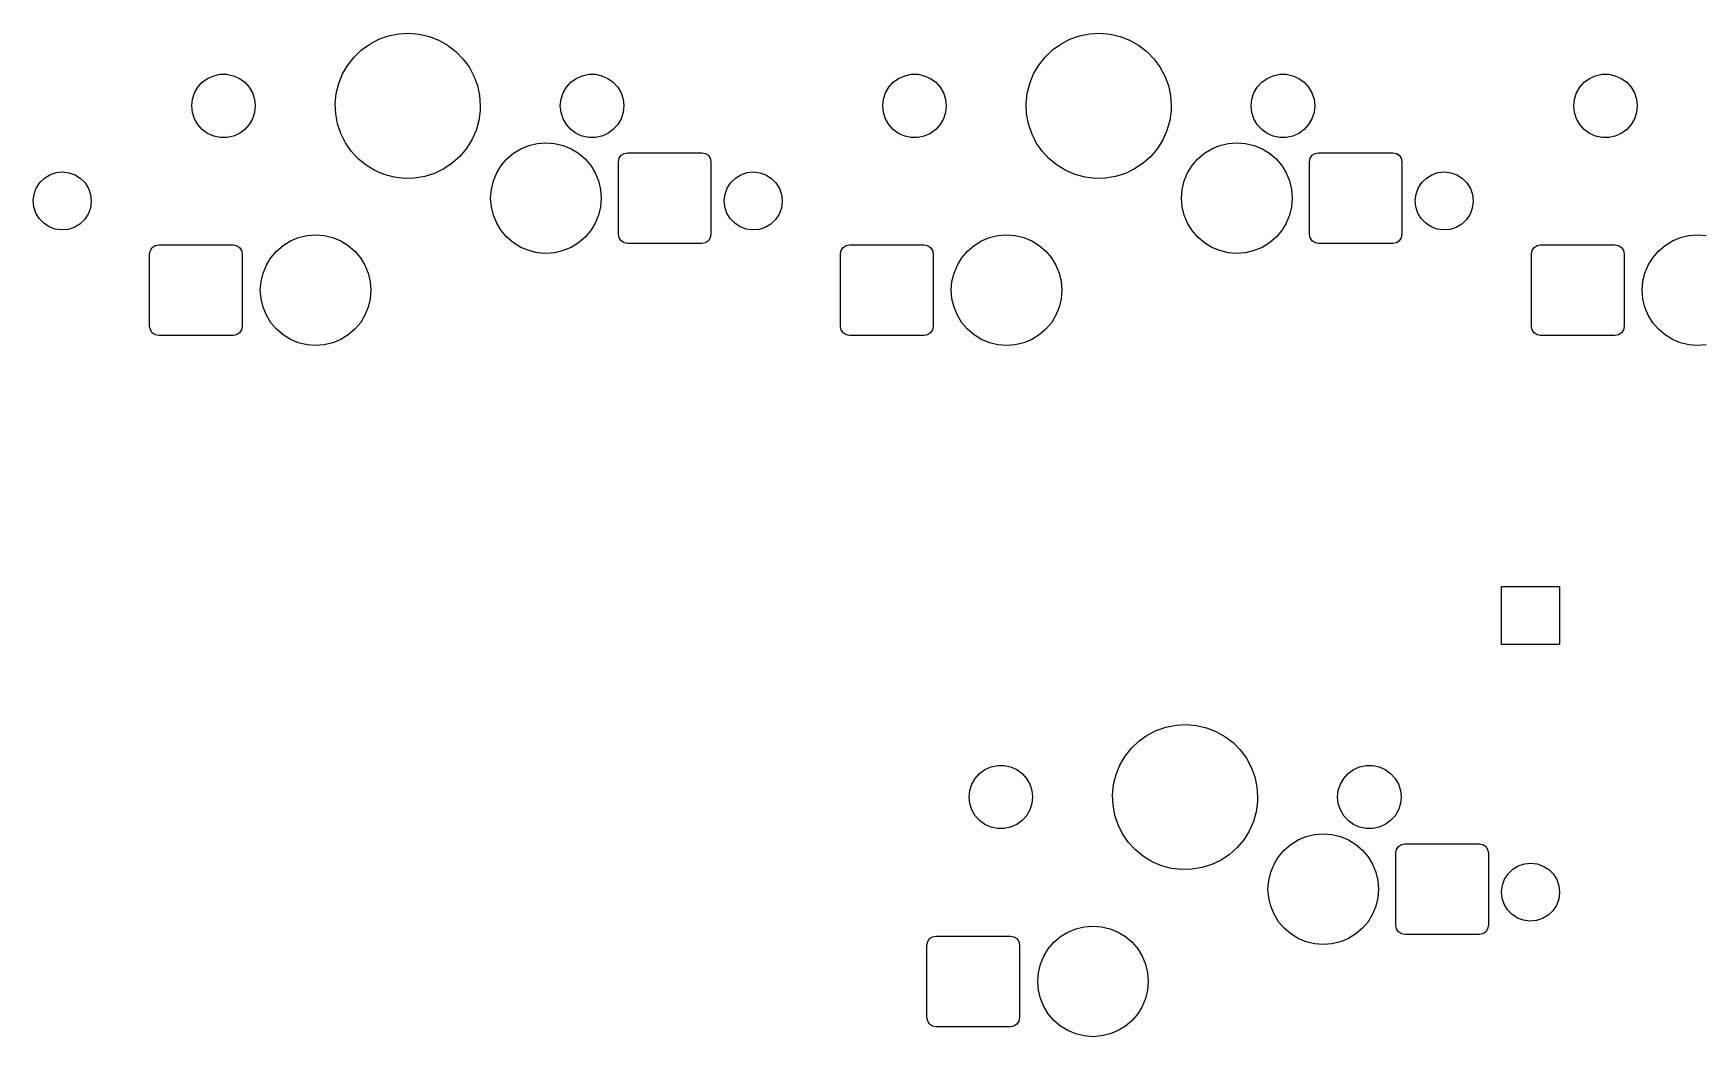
# Model space of a CAD drawing. Extents: x 64 to 386, y -179 to -50.
# Drawn here: x 171.72 to 217.64, y -143.6 to -115.95 of the extents above; entities that cross this region are included whole.
import ezdxf

# ---------------------------------------------------------------- set-up
doc = ezdxf.new("R2010")
doc.units = 0
doc.layers.add('BLACK', color=7, linetype='CONTINUOUS')

msp = doc.modelspace()

# ---------------------------------------------------------------- linework, layer by layer
at = {"layer": 'BLACK', "linetype": 'CONTINUOUS'}
for p, q in [((181.003, -116.245), (181.253, -116.114)), ((181.253, -116.114), (181.52, -116.021)), ((181.52, -116.021), (181.797, -115.966)), ((181.797, -115.966), (182.079, -115.95)), ((182.079, -115.95), (182.36, -115.975)), ((182.36, -115.975), (182.636, -116.038)), ((182.636, -116.038), (182.899, -116.14)), ((182.899, -116.14), (183.146, -116.278)), ((200.053, -116.245), (200.303, -116.114)), ((200.303, -116.114), (200.57, -116.021)), ((200.57, -116.021), (200.847, -115.966)), ((200.847, -115.966), (201.129, -115.95)), ((201.129, -115.95), (201.41, -115.975)), ((201.41, -115.975), (201.686, -116.038)), ((201.686, -116.038), (201.949, -116.14)), ((201.949, -116.14), (202.196, -116.278)), ((180.393, -116.826), (180.568, -116.604)), ((180.568, -116.604), (180.773, -116.409)), ((180.773, -116.409), (181.003, -116.245)), ((183.146, -116.278), (183.37, -116.45)), ((183.37, -116.45), (183.568, -116.651)), ((199.443, -116.826), (199.618, -116.604)), ((199.618, -116.604), (199.823, -116.409)), ((199.823, -116.409), (200.053, -116.245)), ((202.196, -116.278), (202.42, -116.45)), ((202.42, -116.45), (202.618, -116.651)), ((176.697, -117.118), (176.876, -117.08)), ((176.876, -117.08), (177.059, -117.08)), ((177.059, -117.08), (177.238, -117.118)), ((180.145, -117.332), (180.251, -117.07)), ((180.251, -117.07), (180.393, -116.826)), ((183.568, -116.651), (183.736, -116.878)), ((183.736, -116.878), (183.87, -117.127)), ((186.857, -117.118), (187.036, -117.08)), ((187.036, -117.08), (187.219, -117.08)), ((187.219, -117.08), (187.398, -117.118)), ((195.747, -117.118), (195.926, -117.08)), ((195.926, -117.08), (196.109, -117.08)), ((196.109, -117.08), (196.288, -117.118)), ((199.195, -117.332), (199.301, -117.07)), ((199.301, -117.07), (199.443, -116.826)), ((202.618, -116.651), (202.786, -116.878)), ((202.786, -116.878), (202.92, -117.127)), ((205.907, -117.118), (206.086, -117.08)), ((206.086, -117.08), (206.269, -117.08)), ((206.269, -117.08), (206.448, -117.118)), ((214.797, -117.118), (214.976, -117.08)), ((214.976, -117.08), (215.159, -117.08)), ((215.159, -117.08), (215.338, -117.118)), ((176.168, -117.594), (176.26, -117.436)), ((176.26, -117.436), (176.382, -117.3)), ((176.382, -117.3), (176.53, -117.192)), ((176.53, -117.192), (176.697, -117.118)), ((177.238, -117.118), (177.405, -117.192)), ((177.405, -117.192), (177.553, -117.3)), ((177.553, -117.3), (177.675, -117.436)), ((177.675, -117.436), (177.767, -117.594)), ((180.077, -117.606), (180.145, -117.332)), ((183.87, -117.127), (183.968, -117.392)), ((183.968, -117.392), (184.028, -117.668)), ((186.328, -117.594), (186.42, -117.436)), ((186.42, -117.436), (186.542, -117.3)), ((186.542, -117.3), (186.69, -117.192)), ((186.69, -117.192), (186.857, -117.118)), ((187.398, -117.118), (187.565, -117.192)), ((187.565, -117.192), (187.713, -117.3)), ((187.713, -117.3), (187.835, -117.436)), ((187.835, -117.436), (187.927, -117.594)), ((195.218, -117.594), (195.31, -117.436)), ((195.31, -117.436), (195.432, -117.3)), ((195.432, -117.3), (195.58, -117.192)), ((195.58, -117.192), (195.747, -117.118)), ((196.288, -117.118), (196.455, -117.192)), ((196.455, -117.192), (196.603, -117.3)), ((196.603, -117.3), (196.725, -117.436)), ((196.725, -117.436), (196.817, -117.594)), ((199.127, -117.606), (199.195, -117.332)), ((202.92, -117.127), (203.018, -117.392)), ((203.018, -117.392), (203.078, -117.668)), ((205.378, -117.594), (205.47, -117.436)), ((205.47, -117.436), (205.592, -117.3)), ((205.592, -117.3), (205.74, -117.192)), ((205.74, -117.192), (205.907, -117.118)), ((206.448, -117.118), (206.615, -117.192)), ((206.615, -117.192), (206.763, -117.3)), ((206.763, -117.3), (206.885, -117.436)), ((206.885, -117.436), (206.977, -117.594)), ((214.268, -117.594), (214.36, -117.436)), ((214.36, -117.436), (214.482, -117.3)), ((214.482, -117.3), (214.63, -117.192)), ((214.63, -117.192), (214.797, -117.118)), ((215.338, -117.118), (215.505, -117.192)), ((215.505, -117.192), (215.653, -117.3)), ((215.653, -117.3), (215.775, -117.436)), ((215.775, -117.436), (215.867, -117.594)), ((176.093, -117.95), (176.112, -117.768)), ((176.112, -118.132), (176.093, -117.95)), ((176.112, -117.768), (176.168, -117.594)), ((177.767, -117.594), (177.823, -117.768)), ((177.823, -117.768), (177.843, -117.95)), ((177.843, -117.95), (177.823, -118.132)), ((180.048, -117.887), (180.077, -117.606)), ((180.06, -118.169), (180.048, -117.887)), ((184.028, -117.668), (184.047, -117.95)), ((184.047, -117.95), (184.044, -118.076)), ((186.252, -117.95), (186.272, -117.768)), ((186.272, -118.132), (186.252, -117.95)), ((186.272, -117.768), (186.328, -117.594)), ((187.927, -117.594), (187.983, -117.768)), ((187.983, -117.768), (188.002, -117.95)), ((188.002, -117.95), (187.983, -118.132)), ((195.142, -117.95), (195.162, -117.768)), ((195.162, -118.132), (195.142, -117.95)), ((195.162, -117.768), (195.218, -117.594)), ((196.817, -117.594), (196.873, -117.768)), ((196.873, -117.768), (196.892, -117.95)), ((196.892, -117.95), (196.873, -118.132)), ((199.098, -117.887), (199.127, -117.606)), ((199.11, -118.169), (199.098, -117.887)), ((203.078, -117.668), (203.097, -117.95)), ((203.097, -117.95), (203.094, -118.076)), ((205.302, -117.95), (205.322, -117.768)), ((205.322, -118.132), (205.302, -117.95)), ((205.322, -117.768), (205.378, -117.594)), ((206.977, -117.594), (207.033, -117.768)), ((207.033, -117.768), (207.052, -117.95)), ((207.052, -117.95), (207.033, -118.132)), ((214.192, -117.95), (214.212, -117.768)), ((214.212, -118.132), (214.192, -117.95)), ((214.212, -117.768), (214.268, -117.594)), ((215.867, -117.594), (215.923, -117.768)), ((215.923, -117.768), (215.942, -117.95)), ((215.942, -117.95), (215.923, -118.132)), ((176.168, -118.306), (176.112, -118.132)), ((176.26, -118.464), (176.168, -118.306)), ((177.767, -118.306), (177.675, -118.464)), ((177.823, -118.132), (177.767, -118.306)), ((180.11, -118.447), (180.06, -118.169)), ((180.2, -118.715), (180.11, -118.447)), ((184.006, -118.356), (183.929, -118.627)), ((184.044, -118.076), (184.006, -118.356)), ((186.328, -118.306), (186.272, -118.132)), ((186.42, -118.464), (186.328, -118.306)), ((187.927, -118.306), (187.835, -118.464)), ((187.983, -118.132), (187.927, -118.306)), ((195.218, -118.306), (195.162, -118.132)), ((195.31, -118.464), (195.218, -118.306)), ((196.817, -118.306), (196.725, -118.464)), ((196.873, -118.132), (196.817, -118.306)), ((199.16, -118.447), (199.11, -118.169)), ((199.25, -118.715), (199.16, -118.447)), ((203.056, -118.356), (202.979, -118.627)), ((203.094, -118.076), (203.056, -118.356)), ((205.378, -118.306), (205.322, -118.132)), ((205.47, -118.464), (205.378, -118.306)), ((206.977, -118.306), (206.885, -118.464)), ((207.033, -118.132), (206.977, -118.306)), ((214.268, -118.306), (214.212, -118.132)), ((214.36, -118.464), (214.268, -118.306)), ((215.867, -118.306), (215.775, -118.464)), ((215.923, -118.132), (215.867, -118.306)), ((176.382, -118.6), (176.26, -118.464)), ((176.53, -118.708), (176.382, -118.6)), ((176.697, -118.782), (176.53, -118.708)), ((176.876, -118.82), (176.697, -118.782)), ((177.059, -118.82), (176.876, -118.82)), ((177.238, -118.782), (177.059, -118.82)), ((177.405, -118.708), (177.238, -118.782)), ((177.553, -118.6), (177.405, -118.708)), ((177.675, -118.464), (177.553, -118.6)), ((180.326, -118.968), (180.2, -118.715)), ((183.815, -118.886), (183.666, -119.126)), ((183.929, -118.627), (183.815, -118.886)), ((186.542, -118.6), (186.42, -118.464)), ((186.69, -118.708), (186.542, -118.6)), ((186.857, -118.782), (186.69, -118.708)), ((187.036, -118.82), (186.857, -118.782)), ((187.219, -118.82), (187.036, -118.82)), ((187.398, -118.782), (187.219, -118.82)), ((187.565, -118.708), (187.398, -118.782)), ((187.713, -118.6), (187.565, -118.708)), ((187.835, -118.464), (187.713, -118.6)), ((195.432, -118.6), (195.31, -118.464)), ((195.58, -118.708), (195.432, -118.6)), ((195.747, -118.782), (195.58, -118.708)), ((195.926, -118.82), (195.747, -118.782)), ((196.109, -118.82), (195.926, -118.82)), ((196.288, -118.782), (196.109, -118.82)), ((196.455, -118.708), (196.288, -118.782)), ((196.603, -118.6), (196.455, -118.708)), ((196.725, -118.464), (196.603, -118.6)), ((199.376, -118.968), (199.25, -118.715)), ((202.865, -118.886), (202.716, -119.126)), ((202.979, -118.627), (202.865, -118.886)), ((205.592, -118.6), (205.47, -118.464)), ((205.74, -118.708), (205.592, -118.6)), ((205.907, -118.782), (205.74, -118.708)), ((206.086, -118.82), (205.907, -118.782)), ((206.269, -118.82), (206.086, -118.82)), ((206.448, -118.782), (206.269, -118.82)), ((206.615, -118.708), (206.448, -118.782)), ((206.763, -118.6), (206.615, -118.708)), ((206.885, -118.464), (206.763, -118.6)), ((214.482, -118.6), (214.36, -118.464)), ((214.63, -118.708), (214.482, -118.6)), ((214.797, -118.782), (214.63, -118.708)), ((214.976, -118.82), (214.797, -118.782)), ((215.159, -118.82), (214.976, -118.82)), ((215.338, -118.782), (215.159, -118.82)), ((215.505, -118.708), (215.338, -118.782)), ((215.653, -118.6), (215.505, -118.708)), ((215.775, -118.464), (215.653, -118.6)), ((180.487, -119.2), (180.326, -118.968)), ((180.678, -119.408), (180.487, -119.2)), ((183.484, -119.342), (183.273, -119.53)), ((183.666, -119.126), (183.484, -119.342)), ((184.779, -119.412), (184.961, -119.256)), ((184.961, -119.256), (185.165, -119.131)), ((185.165, -119.131), (185.386, -119.04)), ((185.386, -119.04), (185.619, -118.984)), ((185.619, -118.984), (185.857, -118.965)), ((185.857, -118.965), (186.096, -118.984)), ((186.096, -118.984), (186.329, -119.04)), ((186.329, -119.04), (186.55, -119.131)), ((186.55, -119.131), (186.754, -119.256)), ((186.754, -119.256), (186.936, -119.412)), ((187.877, -119.394), (187.931, -119.313)), ((187.931, -119.313), (188.012, -119.259)), ((188.012, -119.259), (188.107, -119.24)), ((188.107, -119.24), (190.157, -119.24)), ((190.157, -119.24), (190.253, -119.259)), ((190.253, -119.259), (190.334, -119.313)), ((190.334, -119.313), (190.388, -119.394)), ((199.537, -119.2), (199.376, -118.968)), ((199.728, -119.408), (199.537, -119.2)), ((202.534, -119.342), (202.323, -119.53)), ((202.716, -119.126), (202.534, -119.342)), ((203.829, -119.412), (204.011, -119.256)), ((204.011, -119.256), (204.215, -119.131)), ((204.215, -119.131), (204.436, -119.04)), ((204.436, -119.04), (204.669, -118.984)), ((204.669, -118.984), (204.907, -118.965)), ((204.907, -118.965), (205.146, -118.984)), ((205.146, -118.984), (205.379, -119.04)), ((205.379, -119.04), (205.6, -119.131)), ((205.6, -119.131), (205.804, -119.256)), ((205.804, -119.256), (205.986, -119.412)), ((206.927, -119.394), (206.981, -119.313)), ((206.981, -119.313), (207.062, -119.259)), ((207.062, -119.259), (207.157, -119.24)), ((207.157, -119.24), (209.207, -119.24)), ((209.207, -119.24), (209.303, -119.259)), ((209.303, -119.259), (209.384, -119.313)), ((209.384, -119.313), (209.438, -119.394)), ((172.182, -119.846), (172.351, -119.789)), ((172.351, -119.789), (172.528, -119.77)), ((172.528, -119.77), (172.705, -119.791)), ((172.705, -119.791), (172.873, -119.851)), ((180.897, -119.586), (180.678, -119.408)), ((181.14, -119.732), (180.897, -119.586)), ((181.4, -119.842), (181.14, -119.732)), ((182.784, -119.81), (182.514, -119.895)), ((183.038, -119.687), (182.784, -119.81)), ((183.273, -119.53), (183.038, -119.687)), ((184.407, -120.019), (184.499, -119.798)), ((184.499, -119.798), (184.624, -119.594)), ((184.624, -119.594), (184.779, -119.412)), ((186.936, -119.412), (187.091, -119.594)), ((187.091, -119.594), (187.216, -119.798)), ((187.216, -119.798), (187.308, -120.019)), ((187.857, -119.49), (187.877, -119.394)), ((187.857, -121.49), (187.857, -119.49)), ((190.388, -119.394), (190.407, -119.49)), ((190.407, -119.49), (190.407, -121.49)), ((191.232, -119.846), (191.401, -119.789)), ((191.401, -119.789), (191.578, -119.77)), ((191.578, -119.77), (191.755, -119.791)), ((191.755, -119.791), (191.923, -119.851)), ((199.947, -119.586), (199.728, -119.408)), ((200.19, -119.732), (199.947, -119.586)), ((200.45, -119.842), (200.19, -119.732)), ((201.834, -119.81), (201.564, -119.895)), ((202.088, -119.687), (201.834, -119.81)), ((202.323, -119.53), (202.088, -119.687)), ((203.457, -120.019), (203.549, -119.798)), ((203.549, -119.798), (203.674, -119.594)), ((203.674, -119.594), (203.829, -119.412)), ((205.986, -119.412), (206.141, -119.594)), ((206.141, -119.594), (206.266, -119.798)), ((206.266, -119.798), (206.358, -120.019)), ((206.907, -119.49), (206.927, -119.394)), ((206.907, -121.49), (206.907, -119.49)), ((209.438, -119.394), (209.457, -119.49)), ((209.457, -119.49), (209.457, -121.49)), ((210.282, -119.846), (210.451, -119.789)), ((210.451, -119.789), (210.628, -119.77)), ((210.628, -119.77), (210.805, -119.791)), ((210.805, -119.791), (210.973, -119.851)), ((171.745, -120.382), (171.806, -120.214)), ((171.806, -120.214), (171.903, -120.064)), ((171.903, -120.064), (172.03, -119.94)), ((172.03, -119.94), (172.182, -119.846)), ((172.873, -119.851), (173.024, -119.947)), ((173.024, -119.947), (173.149, -120.073)), ((173.149, -120.073), (173.244, -120.224)), ((173.244, -120.224), (173.303, -120.393)), ((181.673, -119.915), (181.4, -119.842)), ((181.953, -119.948), (181.673, -119.915)), ((182.236, -119.941), (181.953, -119.948)), ((182.514, -119.895), (182.236, -119.941)), ((184.332, -120.49), (184.351, -120.251)), ((184.351, -120.251), (184.407, -120.019)), ((187.308, -120.019), (187.364, -120.251)), ((187.364, -120.251), (187.382, -120.49)), ((190.795, -120.382), (190.856, -120.214)), ((190.856, -120.214), (190.953, -120.064)), ((190.953, -120.064), (191.08, -119.94)), ((191.08, -119.94), (191.232, -119.846)), ((191.923, -119.851), (192.074, -119.947)), ((192.074, -119.947), (192.199, -120.073)), ((192.199, -120.073), (192.294, -120.224)), ((192.294, -120.224), (192.353, -120.393)), ((200.723, -119.915), (200.45, -119.842)), ((201.003, -119.948), (200.723, -119.915)), ((201.286, -119.941), (201.003, -119.948)), ((201.564, -119.895), (201.286, -119.941)), ((203.382, -120.49), (203.401, -120.251)), ((203.401, -120.251), (203.457, -120.019)), ((206.358, -120.019), (206.414, -120.251)), ((206.414, -120.251), (206.433, -120.49)), ((209.845, -120.382), (209.906, -120.214)), ((209.906, -120.214), (210.003, -120.064)), ((210.003, -120.064), (210.13, -119.94)), ((210.13, -119.94), (210.282, -119.846)), ((210.973, -119.851), (211.124, -119.947)), ((211.124, -119.947), (211.249, -120.073)), ((211.249, -120.073), (211.344, -120.224)), ((211.344, -120.224), (211.403, -120.393)), ((171.723, -120.559), (171.745, -120.382)), ((171.74, -120.736), (171.723, -120.559)), ((171.796, -120.906), (171.74, -120.736)), ((173.322, -120.592), (173.297, -120.769)), ((173.303, -120.393), (173.322, -120.57)), ((173.322, -120.57), (173.322, -120.592)), ((184.351, -120.729), (184.332, -120.49)), ((184.407, -120.961), (184.351, -120.729)), ((187.364, -120.729), (187.308, -120.961)), ((187.382, -120.49), (187.364, -120.729)), ((190.773, -120.559), (190.795, -120.382)), ((190.79, -120.736), (190.773, -120.559)), ((190.846, -120.906), (190.79, -120.736)), ((192.372, -120.592), (192.347, -120.769)), ((192.353, -120.393), (192.373, -120.57)), ((192.373, -120.57), (192.372, -120.592)), ((203.401, -120.729), (203.382, -120.49)), ((203.457, -120.961), (203.401, -120.729)), ((206.414, -120.729), (206.358, -120.961)), ((206.433, -120.49), (206.414, -120.729)), ((209.823, -120.559), (209.845, -120.382)), ((209.84, -120.736), (209.823, -120.559)), ((209.896, -120.906), (209.84, -120.736)), ((211.422, -120.592), (211.397, -120.769)), ((211.403, -120.393), (211.422, -120.57)), ((211.422, -120.57), (211.422, -120.592)), ((171.889, -121.058), (171.796, -120.906)), ((172.013, -121.186), (171.889, -121.058)), ((172.162, -121.284), (172.013, -121.186)), ((173.006, -121.207), (172.853, -121.299)), ((173.135, -121.084), (173.006, -121.207)), ((173.234, -120.936), (173.135, -121.084)), ((173.297, -120.769), (173.234, -120.936)), ((184.499, -121.182), (184.407, -120.961)), ((184.624, -121.386), (184.499, -121.182)), ((187.216, -121.182), (187.091, -121.386)), ((187.308, -120.961), (187.216, -121.182)), ((190.939, -121.058), (190.846, -120.906)), ((191.063, -121.186), (190.939, -121.058)), ((191.212, -121.284), (191.063, -121.186)), ((192.056, -121.207), (191.903, -121.299)), ((192.185, -121.084), (192.056, -121.207)), ((192.284, -120.936), (192.185, -121.084)), ((192.347, -120.769), (192.284, -120.936)), ((203.549, -121.182), (203.457, -120.961)), ((203.674, -121.386), (203.549, -121.182)), ((206.266, -121.182), (206.141, -121.386)), ((206.358, -120.961), (206.266, -121.182)), ((209.989, -121.058), (209.896, -120.906)), ((210.113, -121.186), (209.989, -121.058)), ((210.262, -121.284), (210.113, -121.186)), ((211.106, -121.207), (210.953, -121.299)), ((211.235, -121.084), (211.106, -121.207)), ((211.334, -120.936), (211.235, -121.084)), ((211.397, -120.769), (211.334, -120.936)), ((172.329, -121.346), (172.162, -121.284)), ((172.506, -121.37), (172.329, -121.346)), ((172.683, -121.354), (172.506, -121.37)), ((172.853, -121.299), (172.683, -121.354)), ((178.611, -121.796), (178.815, -121.671)), ((178.815, -121.671), (179.036, -121.58)), ((179.036, -121.58), (179.269, -121.524)), ((179.269, -121.524), (179.507, -121.505)), ((179.507, -121.505), (179.746, -121.524)), ((179.746, -121.524), (179.979, -121.58)), ((179.979, -121.58), (180.2, -121.671)), ((180.2, -121.671), (180.404, -121.796)), ((184.779, -121.568), (184.624, -121.386)), ((184.961, -121.724), (184.779, -121.568)), ((186.936, -121.568), (186.754, -121.724)), ((187.091, -121.386), (186.936, -121.568)), ((187.877, -121.586), (187.857, -121.49)), ((187.931, -121.667), (187.877, -121.586)), ((188.012, -121.721), (187.931, -121.667)), ((190.334, -121.667), (190.253, -121.721)), ((190.388, -121.586), (190.334, -121.667)), ((190.407, -121.49), (190.388, -121.586)), ((191.379, -121.346), (191.212, -121.284)), ((191.556, -121.37), (191.379, -121.346)), ((191.733, -121.354), (191.556, -121.37)), ((191.903, -121.299), (191.733, -121.354)), ((197.661, -121.796), (197.865, -121.671)), ((197.865, -121.671), (198.086, -121.58)), ((198.086, -121.58), (198.319, -121.524)), ((198.319, -121.524), (198.558, -121.505)), ((198.558, -121.505), (198.796, -121.524)), ((198.796, -121.524), (199.029, -121.58)), ((199.029, -121.58), (199.25, -121.671)), ((199.25, -121.671), (199.454, -121.796)), ((203.829, -121.568), (203.674, -121.386)), ((204.011, -121.724), (203.829, -121.568)), ((205.986, -121.568), (205.804, -121.724)), ((206.141, -121.386), (205.986, -121.568)), ((206.927, -121.586), (206.907, -121.49)), ((206.981, -121.667), (206.927, -121.586)), ((207.062, -121.721), (206.981, -121.667)), ((209.384, -121.667), (209.303, -121.721)), ((209.438, -121.586), (209.384, -121.667)), ((209.457, -121.49), (209.438, -121.586)), ((210.429, -121.346), (210.262, -121.284)), ((210.606, -121.37), (210.429, -121.346)), ((210.783, -121.354), (210.606, -121.37)), ((210.953, -121.299), (210.783, -121.354)), ((216.711, -121.796), (216.915, -121.671)), ((216.915, -121.671), (217.136, -121.58)), ((217.136, -121.58), (217.369, -121.524)), ((217.369, -121.524), (217.607, -121.505)), ((217.607, -121.505), (217.846, -121.524)), ((174.93, -122.03), (174.95, -121.934)), ((174.93, -124.03), (174.93, -122.03)), ((174.95, -121.934), (175.004, -121.853)), ((175.004, -121.853), (175.085, -121.799)), ((175.085, -121.799), (175.18, -121.78)), ((175.18, -121.78), (177.23, -121.78)), ((177.23, -121.78), (177.326, -121.799)), ((177.326, -121.799), (177.407, -121.853)), ((177.407, -121.853), (177.461, -121.934)), ((177.461, -121.934), (177.48, -122.03)), ((177.48, -122.03), (177.48, -124.03)), ((178.149, -122.338), (178.274, -122.134)), ((178.274, -122.134), (178.429, -121.952)), ((178.429, -121.952), (178.611, -121.796)), ((180.404, -121.796), (180.586, -121.952)), ((180.586, -121.952), (180.741, -122.134)), ((180.741, -122.134), (180.866, -122.338)), ((185.165, -121.849), (184.961, -121.724)), ((185.386, -121.94), (185.165, -121.849)), ((185.619, -121.996), (185.386, -121.94)), ((185.857, -122.015), (185.619, -121.996)), ((186.096, -121.996), (185.857, -122.015)), ((186.329, -121.94), (186.096, -121.996)), ((186.55, -121.849), (186.329, -121.94)), ((186.754, -121.724), (186.55, -121.849)), ((188.107, -121.74), (188.012, -121.721)), ((190.157, -121.74), (188.107, -121.74)), ((190.253, -121.721), (190.157, -121.74)), ((193.98, -122.03), (194, -121.934)), ((193.98, -124.03), (193.98, -122.03)), ((194, -121.934), (194.054, -121.853)), ((194.054, -121.853), (194.135, -121.799)), ((194.135, -121.799), (194.23, -121.78)), ((194.23, -121.78), (196.28, -121.78)), ((196.28, -121.78), (196.376, -121.799)), ((196.376, -121.799), (196.457, -121.853)), ((196.457, -121.853), (196.511, -121.934)), ((196.511, -121.934), (196.53, -122.03)), ((196.53, -122.03), (196.53, -124.03)), ((197.199, -122.338), (197.324, -122.134)), ((197.324, -122.134), (197.479, -121.952)), ((197.479, -121.952), (197.661, -121.796)), ((199.454, -121.796), (199.636, -121.952)), ((199.636, -121.952), (199.791, -122.134)), ((199.791, -122.134), (199.916, -122.338)), ((204.215, -121.849), (204.011, -121.724)), ((204.436, -121.94), (204.215, -121.849)), ((204.669, -121.996), (204.436, -121.94)), ((204.907, -122.015), (204.669, -121.996)), ((205.146, -121.996), (204.907, -122.015)), ((205.379, -121.94), (205.146, -121.996)), ((205.6, -121.849), (205.379, -121.94)), ((205.804, -121.724), (205.6, -121.849)), ((207.157, -121.74), (207.062, -121.721)), ((209.207, -121.74), (207.157, -121.74)), ((209.303, -121.721), (209.207, -121.74)), ((213.03, -122.03), (213.05, -121.934)), ((213.03, -124.03), (213.03, -122.03)), ((213.05, -121.934), (213.104, -121.853)), ((213.104, -121.853), (213.185, -121.799)), ((213.185, -121.799), (213.28, -121.78)), ((213.28, -121.78), (215.331, -121.78)), ((215.331, -121.78), (215.426, -121.799)), ((215.426, -121.799), (215.507, -121.853)), ((215.507, -121.853), (215.561, -121.934)), ((215.561, -121.934), (215.581, -122.03)), ((215.581, -122.03), (215.581, -124.03)), ((216.249, -122.338), (216.374, -122.134)), ((216.374, -122.134), (216.529, -121.952)), ((216.529, -121.952), (216.711, -121.796)), ((178.001, -122.791), (178.057, -122.559)), ((178.057, -122.559), (178.149, -122.338)), ((180.866, -122.338), (180.958, -122.559)), ((180.958, -122.559), (181.014, -122.791)), ((197.051, -122.791), (197.107, -122.559)), ((197.107, -122.559), (197.199, -122.338)), ((199.916, -122.338), (200.008, -122.559)), ((200.008, -122.559), (200.064, -122.791)), ((216.101, -122.791), (216.157, -122.559)), ((216.157, -122.559), (216.249, -122.338)), ((177.982, -123.03), (178.001, -122.791)), ((178.001, -123.269), (177.982, -123.03)), ((181.014, -122.791), (181.032, -123.03)), ((181.032, -123.03), (181.014, -123.269)), ((197.032, -123.03), (197.051, -122.791)), ((197.051, -123.269), (197.032, -123.03)), ((200.064, -122.791), (200.082, -123.03)), ((200.082, -123.03), (200.064, -123.269)), ((216.082, -123.03), (216.101, -122.791)), ((216.101, -123.269), (216.082, -123.03)), ((178.057, -123.501), (178.001, -123.269)), ((178.149, -123.722), (178.057, -123.501)), ((180.958, -123.501), (180.866, -123.722)), ((181.014, -123.269), (180.958, -123.501)), ((197.107, -123.501), (197.051, -123.269)), ((197.199, -123.722), (197.107, -123.501)), ((200.008, -123.501), (199.916, -123.722)), ((200.064, -123.269), (200.008, -123.501)), ((216.157, -123.501), (216.101, -123.269)), ((216.249, -123.722), (216.157, -123.501)), ((178.274, -123.926), (178.149, -123.722)), ((178.429, -124.108), (178.274, -123.926)), ((180.741, -123.926), (180.586, -124.108)), ((180.866, -123.722), (180.741, -123.926)), ((197.324, -123.926), (197.199, -123.722)), ((197.479, -124.108), (197.324, -123.926)), ((199.791, -123.926), (199.636, -124.108)), ((199.916, -123.722), (199.791, -123.926)), ((216.374, -123.926), (216.249, -123.722)), ((216.529, -124.108), (216.374, -123.926)), ((174.95, -124.126), (174.93, -124.03)), ((175.004, -124.207), (174.95, -124.126)), ((175.085, -124.261), (175.004, -124.207)), ((175.18, -124.28), (175.085, -124.261)), ((177.23, -124.28), (175.18, -124.28)), ((177.326, -124.261), (177.23, -124.28)), ((177.407, -124.207), (177.326, -124.261)), ((177.461, -124.126), (177.407, -124.207)), ((177.48, -124.03), (177.461, -124.126)), ((178.611, -124.264), (178.429, -124.108)), ((178.815, -124.389), (178.611, -124.264)), ((179.036, -124.48), (178.815, -124.389)), ((180.2, -124.389), (179.979, -124.48)), ((180.404, -124.264), (180.2, -124.389)), ((180.586, -124.108), (180.404, -124.264)), ((194, -124.126), (193.98, -124.03)), ((194.054, -124.207), (194, -124.126)), ((194.135, -124.261), (194.054, -124.207)), ((194.23, -124.28), (194.135, -124.261)), ((196.28, -124.28), (194.23, -124.28)), ((196.376, -124.261), (196.28, -124.28)), ((196.457, -124.207), (196.376, -124.261)), ((196.511, -124.126), (196.457, -124.207)), ((196.53, -124.03), (196.511, -124.126)), ((197.661, -124.264), (197.479, -124.108)), ((197.865, -124.389), (197.661, -124.264)), ((198.086, -124.48), (197.865, -124.389)), ((199.25, -124.389), (199.029, -124.48)), ((199.454, -124.264), (199.25, -124.389)), ((199.636, -124.108), (199.454, -124.264)), ((213.05, -124.126), (213.03, -124.03)), ((213.104, -124.207), (213.05, -124.126)), ((213.185, -124.261), (213.104, -124.207)), ((213.28, -124.28), (213.185, -124.261)), ((215.331, -124.28), (213.28, -124.28)), ((215.426, -124.261), (215.331, -124.28)), ((215.507, -124.207), (215.426, -124.261)), ((215.561, -124.126), (215.507, -124.207)), ((215.581, -124.03), (215.561, -124.126)), ((216.711, -124.264), (216.529, -124.108)), ((216.915, -124.389), (216.711, -124.264)), ((217.136, -124.48), (216.915, -124.389)), ((179.269, -124.536), (179.036, -124.48)), ((179.507, -124.555), (179.269, -124.536)), ((179.746, -124.536), (179.507, -124.555)), ((179.979, -124.48), (179.746, -124.536)), ((198.319, -124.536), (198.086, -124.48)), ((198.558, -124.555), (198.319, -124.536)), ((198.796, -124.536), (198.558, -124.555)), ((199.029, -124.48), (198.796, -124.536)), ((217.369, -124.536), (217.136, -124.48)), ((217.607, -124.555), (217.369, -124.536)), ((217.846, -124.536), (217.607, -124.555)), ((212.204, -132.8), (212.204, -131.2)), ((212.204, -131.2), (213.804, -131.2)), ((213.804, -131.2), (213.804, -132.8)), ((213.804, -132.8), (212.204, -132.8)), ((202.204, -135.459), (202.434, -135.295)), ((202.434, -135.295), (202.684, -135.164)), ((202.684, -135.164), (202.951, -135.071)), ((202.951, -135.071), (203.228, -135.016)), ((203.228, -135.016), (203.51, -135)), ((203.51, -135), (203.792, -135.025)), ((203.792, -135.025), (204.067, -135.088)), ((204.067, -135.088), (204.33, -135.19)), ((204.33, -135.19), (204.577, -135.328)), ((204.577, -135.328), (204.801, -135.5)), ((201.683, -136.12), (201.825, -135.876)), ((201.825, -135.876), (201.999, -135.654)), ((201.999, -135.654), (202.204, -135.459)), ((204.801, -135.5), (205, -135.701)), ((205, -135.701), (205.167, -135.928)), ((197.691, -136.486), (197.813, -136.35)), ((197.813, -136.35), (197.961, -136.242)), ((197.961, -136.242), (198.128, -136.168)), ((198.128, -136.168), (198.307, -136.13)), ((198.307, -136.13), (198.49, -136.13)), ((198.49, -136.13), (198.669, -136.168)), ((198.669, -136.168), (198.836, -136.242)), ((198.836, -136.242), (198.984, -136.35)), ((198.984, -136.35), (199.107, -136.486)), ((201.577, -136.382), (201.683, -136.12)), ((205.167, -135.928), (205.302, -136.177)), ((205.302, -136.177), (205.399, -136.442)), ((207.851, -136.486), (207.973, -136.35)), ((207.973, -136.35), (208.121, -136.242)), ((208.121, -136.242), (208.288, -136.168)), ((208.288, -136.168), (208.467, -136.13)), ((208.467, -136.13), (208.65, -136.13)), ((208.65, -136.13), (208.829, -136.168)), ((208.829, -136.168), (208.996, -136.242)), ((208.996, -136.242), (209.144, -136.35)), ((209.144, -136.35), (209.267, -136.486)), ((197.524, -137), (197.543, -136.818)), ((197.543, -136.818), (197.599, -136.644)), ((197.599, -136.644), (197.691, -136.486)), ((199.107, -136.486), (199.198, -136.644)), ((199.198, -136.644), (199.255, -136.818)), ((199.255, -136.818), (199.274, -137)), ((201.48, -136.937), (201.509, -136.656)), ((201.509, -136.656), (201.577, -136.382)), ((205.399, -136.442), (205.459, -136.718)), ((205.459, -136.718), (205.479, -137)), ((207.684, -137), (207.703, -136.818)), ((207.703, -136.818), (207.759, -136.644)), ((207.759, -136.644), (207.851, -136.486)), ((209.267, -136.486), (209.358, -136.644)), ((209.358, -136.644), (209.415, -136.818)), ((209.415, -136.818), (209.434, -137)), ((197.543, -137.182), (197.524, -137)), ((197.599, -137.356), (197.543, -137.182)), ((199.255, -137.182), (199.198, -137.356)), ((199.274, -137), (199.255, -137.182)), ((201.491, -137.219), (201.48, -136.937)), ((201.542, -137.497), (201.491, -137.219)), ((205.475, -137.126), (205.437, -137.406)), ((205.479, -137), (205.475, -137.126)), ((207.703, -137.182), (207.684, -137)), ((207.759, -137.356), (207.703, -137.182)), ((209.415, -137.182), (209.358, -137.356)), ((209.434, -137), (209.415, -137.182)), ((197.691, -137.514), (197.599, -137.356)), ((197.813, -137.65), (197.691, -137.514)), ((197.961, -137.758), (197.813, -137.65)), ((198.984, -137.65), (198.836, -137.758)), ((199.107, -137.514), (198.984, -137.65)), ((199.198, -137.356), (199.107, -137.514)), ((201.631, -137.765), (201.542, -137.497)), ((205.361, -137.677), (205.246, -137.936)), ((205.437, -137.406), (205.361, -137.677)), ((207.851, -137.514), (207.759, -137.356)), ((207.973, -137.65), (207.851, -137.514)), ((208.121, -137.758), (207.973, -137.65)), ((209.144, -137.65), (208.996, -137.758)), ((209.267, -137.514), (209.144, -137.65)), ((209.358, -137.356), (209.267, -137.514)), ((198.128, -137.832), (197.961, -137.758)), ((198.307, -137.87), (198.128, -137.832)), ((198.49, -137.87), (198.307, -137.87)), ((198.669, -137.832), (198.49, -137.87)), ((198.836, -137.758), (198.669, -137.832)), ((201.757, -138.018), (201.631, -137.765)), ((201.918, -138.25), (201.757, -138.018)), ((205.097, -138.176), (204.915, -138.392)), ((205.246, -137.936), (205.097, -138.176)), ((206.392, -138.306), (206.596, -138.181)), ((206.596, -138.181), (206.817, -138.09)), ((206.817, -138.09), (207.05, -138.034)), ((207.05, -138.034), (207.289, -138.015)), ((207.289, -138.015), (207.527, -138.034)), ((207.527, -138.034), (207.76, -138.09)), ((207.76, -138.09), (207.981, -138.181)), ((207.981, -138.181), (208.185, -138.306)), ((208.288, -137.832), (208.121, -137.758)), ((208.467, -137.87), (208.288, -137.832)), ((208.65, -137.87), (208.467, -137.87)), ((208.829, -137.832), (208.65, -137.87)), ((208.996, -137.758), (208.829, -137.832)), ((202.11, -138.458), (201.918, -138.25)), ((202.329, -138.636), (202.11, -138.458)), ((202.571, -138.782), (202.329, -138.636)), ((204.705, -138.58), (204.47, -138.737)), ((204.915, -138.392), (204.705, -138.58)), ((205.93, -138.848), (206.055, -138.644)), ((206.055, -138.644), (206.21, -138.462)), ((206.21, -138.462), (206.392, -138.306)), ((208.185, -138.306), (208.367, -138.462)), ((208.367, -138.462), (208.523, -138.644)), ((208.523, -138.644), (208.648, -138.848)), ((209.289, -138.54), (209.308, -138.444)), ((209.289, -140.54), (209.289, -138.54)), ((209.308, -138.444), (209.362, -138.363)), ((209.362, -138.363), (209.443, -138.309)), ((209.443, -138.309), (209.539, -138.29)), ((209.539, -138.29), (211.589, -138.29)), ((211.589, -138.29), (211.684, -138.309)), ((211.684, -138.309), (211.766, -138.363)), ((211.766, -138.363), (211.82, -138.444)), ((211.82, -138.444), (211.839, -138.54)), ((211.839, -138.54), (211.839, -140.54)), ((202.831, -138.892), (202.571, -138.782)), ((203.104, -138.965), (202.831, -138.892)), ((203.385, -138.998), (203.104, -138.965)), ((203.667, -138.991), (203.385, -138.998)), ((203.946, -138.945), (203.667, -138.991)), ((204.215, -138.86), (203.946, -138.945)), ((204.47, -138.737), (204.215, -138.86)), ((205.783, -139.301), (205.838, -139.069)), ((205.838, -139.069), (205.93, -138.848)), ((208.648, -138.848), (208.739, -139.069)), ((208.739, -139.069), (208.795, -139.301)), ((212.287, -139.264), (212.384, -139.114)), ((212.384, -139.114), (212.511, -138.99)), ((212.511, -138.99), (212.663, -138.896)), ((212.663, -138.896), (212.832, -138.839)), ((212.832, -138.839), (213.009, -138.82)), ((213.009, -138.82), (213.186, -138.841)), ((213.186, -138.841), (213.354, -138.901)), ((213.354, -138.901), (213.505, -138.997)), ((213.505, -138.997), (213.631, -139.123)), ((213.631, -139.123), (213.725, -139.274)), ((205.764, -139.54), (205.783, -139.301)), ((205.783, -139.779), (205.764, -139.54)), ((208.795, -139.301), (208.814, -139.54)), ((208.814, -139.54), (208.795, -139.779)), ((212.204, -139.609), (212.226, -139.432)), ((212.226, -139.432), (212.287, -139.264)), ((213.725, -139.274), (213.784, -139.443)), ((213.784, -139.443), (213.804, -139.62)), ((205.838, -140.011), (205.783, -139.779)), ((205.93, -140.232), (205.838, -140.011)), ((208.739, -140.011), (208.648, -140.232)), ((208.795, -139.779), (208.739, -140.011)), ((212.221, -139.786), (212.204, -139.609)), ((212.278, -139.956), (212.221, -139.786)), ((212.37, -140.108), (212.278, -139.956)), ((213.715, -139.986), (213.617, -140.134)), ((213.779, -139.819), (213.715, -139.986)), ((213.803, -139.642), (213.779, -139.819)), ((213.804, -139.62), (213.803, -139.642)), ((206.055, -140.436), (205.93, -140.232)), ((206.21, -140.618), (206.055, -140.436)), ((208.523, -140.436), (208.367, -140.618)), ((208.648, -140.232), (208.523, -140.436)), ((212.494, -140.236), (212.37, -140.108)), ((212.643, -140.334), (212.494, -140.236)), ((212.81, -140.396), (212.643, -140.334)), ((212.987, -140.42), (212.81, -140.396)), ((213.165, -140.404), (212.987, -140.42)), ((213.334, -140.349), (213.165, -140.404)), ((213.487, -140.257), (213.334, -140.349)), ((213.617, -140.134), (213.487, -140.257)), ((196.381, -140.984), (196.435, -140.903)), ((196.435, -140.903), (196.516, -140.849)), ((196.516, -140.849), (196.612, -140.83)), ((196.612, -140.83), (198.662, -140.83)), ((198.662, -140.83), (198.757, -140.849)), ((198.757, -140.849), (198.839, -140.903)), ((198.839, -140.903), (198.893, -140.984)), ((199.86, -141.002), (200.042, -140.846)), ((200.042, -140.846), (200.246, -140.721)), ((200.246, -140.721), (200.467, -140.63)), ((200.467, -140.63), (200.7, -140.574)), ((200.7, -140.574), (200.939, -140.555)), ((200.939, -140.555), (201.177, -140.574)), ((201.177, -140.574), (201.41, -140.63)), ((201.41, -140.63), (201.631, -140.721)), ((201.631, -140.721), (201.835, -140.846)), ((201.835, -140.846), (202.017, -141.002)), ((206.392, -140.774), (206.21, -140.618)), ((206.596, -140.899), (206.392, -140.774)), ((206.817, -140.99), (206.596, -140.899)), ((207.981, -140.899), (207.76, -140.99)), ((208.185, -140.774), (207.981, -140.899)), ((208.367, -140.618), (208.185, -140.774)), ((209.308, -140.636), (209.289, -140.54)), ((209.362, -140.717), (209.308, -140.636)), ((209.443, -140.771), (209.362, -140.717)), ((209.539, -140.79), (209.443, -140.771)), ((211.589, -140.79), (209.539, -140.79)), ((211.684, -140.771), (211.589, -140.79)), ((211.766, -140.717), (211.684, -140.771)), ((211.82, -140.636), (211.766, -140.717)), ((211.839, -140.54), (211.82, -140.636)), ((196.362, -141.08), (196.381, -140.984)), ((196.362, -143.08), (196.362, -141.08)), ((198.893, -140.984), (198.912, -141.08)), ((198.912, -141.08), (198.912, -143.08)), ((199.488, -141.609), (199.58, -141.388)), ((199.58, -141.388), (199.705, -141.184)), ((199.705, -141.184), (199.86, -141.002)), ((202.017, -141.002), (202.173, -141.184)), ((202.173, -141.184), (202.298, -141.388)), ((202.298, -141.388), (202.389, -141.609)), ((207.05, -141.046), (206.817, -140.99)), ((207.289, -141.065), (207.05, -141.046)), ((207.527, -141.046), (207.289, -141.065)), ((207.76, -140.99), (207.527, -141.046)), ((199.414, -142.08), (199.433, -141.841)), ((199.433, -141.841), (199.488, -141.609)), ((202.389, -141.609), (202.445, -141.841)), ((202.445, -141.841), (202.464, -142.08)), ((199.433, -142.319), (199.414, -142.08)), ((199.488, -142.551), (199.433, -142.319)), ((202.445, -142.319), (202.389, -142.551)), ((202.464, -142.08), (202.445, -142.319)), ((199.58, -142.772), (199.488, -142.551)), ((199.705, -142.976), (199.58, -142.772)), ((202.298, -142.772), (202.173, -142.976)), ((202.389, -142.551), (202.298, -142.772)), ((196.381, -143.176), (196.362, -143.08)), ((196.435, -143.257), (196.381, -143.176)), ((198.893, -143.176), (198.839, -143.257)), ((198.912, -143.08), (198.893, -143.176)), ((199.86, -143.158), (199.705, -142.976)), ((200.042, -143.314), (199.86, -143.158)), ((202.017, -143.158), (201.835, -143.314)), ((202.173, -142.976), (202.017, -143.158)), ((196.516, -143.311), (196.435, -143.257)), ((196.612, -143.33), (196.516, -143.311)), ((198.662, -143.33), (196.612, -143.33)), ((198.757, -143.311), (198.662, -143.33)), ((198.839, -143.257), (198.757, -143.311)), ((200.246, -143.439), (200.042, -143.314)), ((200.467, -143.53), (200.246, -143.439)), ((200.7, -143.586), (200.467, -143.53)), ((200.939, -143.605), (200.7, -143.586)), ((201.177, -143.586), (200.939, -143.605)), ((201.41, -143.53), (201.177, -143.586)), ((201.631, -143.439), (201.41, -143.53)), ((201.835, -143.314), (201.631, -143.439))]:
    msp.add_line(p, q, dxfattribs=at)

doc.saveas('drawing.dxf')
